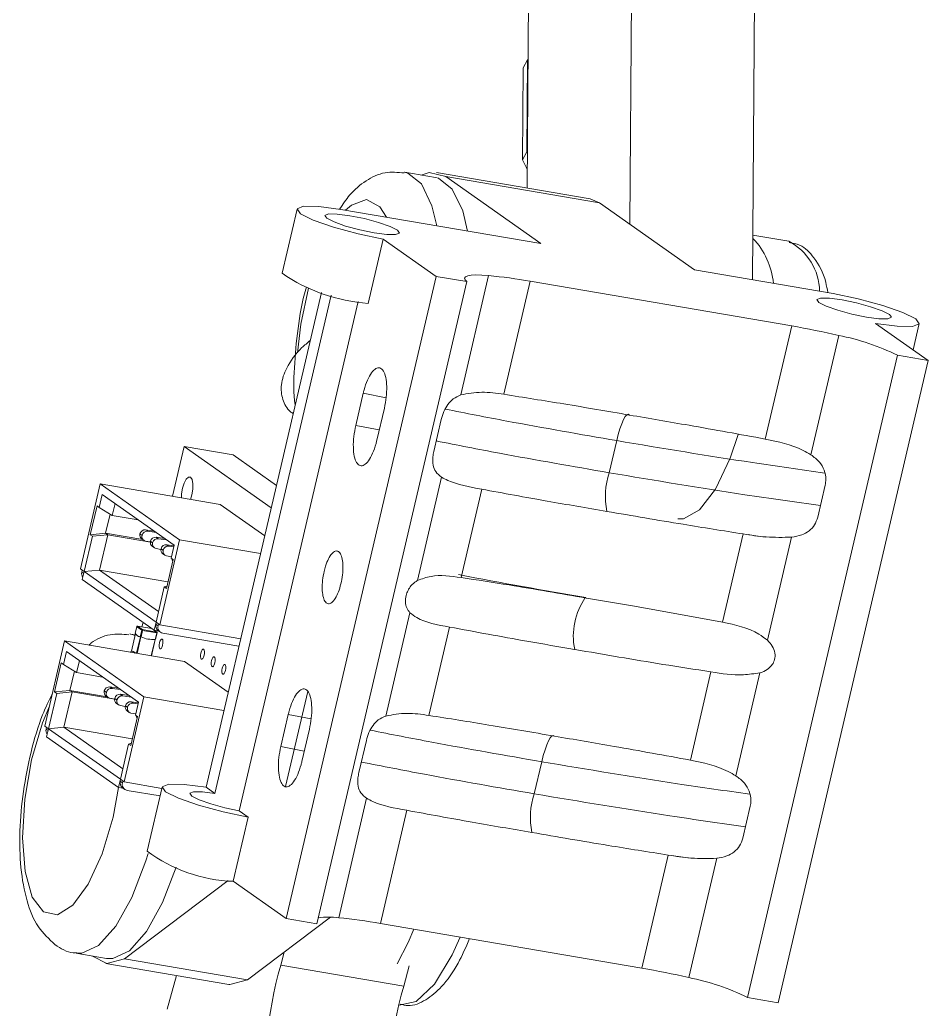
# Model space of a CAD drawing. Header units: millimetres. Extents: x 0 to 1189, y 0 to 841.
# Drawn here: x 458.62 to 464.07, y 426.43 to 432.36 of the extents above; entities that cross this region are included whole.
import ezdxf

# ---------------------------------------------------------------- set-up
doc = ezdxf.new("R2010")
doc.units = ezdxf.units.MM
doc.layers.get('0').update_dxf_attribs({"lineweight": 18})

msp = doc.modelspace()

# ---------------------------------------------------------------- linework, layer by layer
at = {"color": 7, "linetype": 'Continuous', "lineweight": 15}
for p, q in [((461.6636, 431.348), (461.6764, 433.213)), ((462.2921, 432.9947), (462.2794, 431.1314)), ((463.0294, 432.8801), (463.0152, 430.7986)), ((461.6689, 432.1205), (461.6655, 432.1174)), ((461.6404, 432.0691), (461.6367, 431.5172)), ((461.6618, 431.5655), (461.6655, 432.1174)), ((461.6651, 431.5686), (461.6618, 431.5655)), ((461.1148, 431.4115), (460.9305, 431.443)), ((462.0414, 431.2834), (461.1199, 431.4411)), ((461.746, 431.0157), (461.1758, 431.4174)), ((462.0973, 431.2597), (461.1758, 431.4174)), ((462.0414, 431.2834), (462.0973, 431.2597)), ((462.0973, 431.2597), (462.6675, 430.858)), ((460.2852, 431.2224), (460.1953, 430.8376)), ((461.746, 431.0157), (460.548, 431.2207)), ((463.231, 431.0291), (463.017, 431.0657)), ((460.8014, 431.0422), (460.7116, 430.6574)), ((460.8014, 431.0422), (461.1182, 430.8191)), ((461.1182, 430.8191), (460.2201, 426.9713)), ((461.1182, 430.8191), (461.3025, 430.7876)), ((461.4333, 430.8241), (461.2663, 430.1088)), ((463.4969, 430.7161), (462.6675, 430.858)), ((461.3025, 430.7876), (460.4044, 426.9398)), ((461.6826, 430.7901), (461.5244, 430.1123)), ((461.6826, 430.7901), (463.2492, 430.522)), ((459.7397, 427.7577), (460.4317, 430.7228)), ((460.4906, 430.7061), (459.7935, 427.7198)), ((459.9392, 427.6171), (460.6515, 430.6686)), ((463.2492, 430.522), (463.0911, 429.8443)), ((464.0671, 430.3145), (463.7503, 430.5376)), ((463.9764, 430.3784), (464.0131, 430.536)), ((463.5308, 430.4652), (463.364, 429.7503)), ((463.8828, 430.3461), (462.9847, 426.4982)), ((463.8828, 430.3461), (464.0671, 430.3145)), ((464.0671, 430.3145), (463.169, 426.4667)), ((460.6816, 430.1185), (460.6367, 429.9261)), ((460.7633, 429.8369), (460.8082, 430.0293)), ((461.1046, 429.7697), (461.1495, 429.9621)), ((462.1556, 429.6425), (462.2005, 429.8349)), ((459.6081, 429.7994), (459.5386, 429.5017)), ((460.1304, 429.4315), (459.6081, 429.7994)), ((459.6081, 429.7994), (459.903, 429.7489)), ((460.1619, 429.5666), (459.903, 429.7489)), ((459.1062, 429.5757), (458.9872, 429.0658)), ((459.1062, 429.5757), (459.5814, 429.241)), ((459.825, 429.4527), (459.1062, 429.5757)), ((461.1512, 429.6156), (461.0067, 428.9966)), ((459.1172, 429.512), (459.0992, 429.435)), ((459.1172, 429.512), (459.548, 429.2085)), ((461.3918, 429.5439), (461.2682, 429.0146)), ((463.45, 429.5683), (463.4051, 429.376)), ((459.1779, 429.3865), (459.1945, 429.4575)), ((459.825, 429.4527), (460.0915, 429.265)), ((459.0865, 429.4439), (459.0461, 429.2708)), ((459.0865, 429.4439), (459.0992, 429.435)), ((459.0992, 429.435), (459.1779, 429.3865)), ((459.1383, 429.2799), (459.165, 429.3944)), ((459.333, 429.3599), (459.1779, 429.3865)), ((459.0461, 429.2708), (459.1383, 429.2799)), ((459.151, 429.271), (459.1383, 429.2799)), ((459.1383, 429.2799), (459.3603, 429.242)), ((459.3437, 429.2756), (459.3439, 429.2765)), ((459.3437, 429.2756), (459.3563, 429.2667)), ((459.3566, 429.2676), (459.3439, 429.2765)), ((459.3778, 429.3007), (459.3905, 429.2918)), ((459.428, 429.293), (459.3778, 429.3007)), ((459.3905, 429.2918), (459.4407, 429.2841)), ((462.9584, 429.2758), (462.8348, 428.7466)), ((459.0588, 429.2619), (459.0094, 429.0502)), ((459.0461, 429.2708), (459.0588, 429.2619)), ((459.0588, 429.2619), (459.151, 429.271)), ((459.1016, 429.0594), (459.151, 429.271)), ((459.151, 429.271), (459.4064, 429.2273)), ((459.354, 429.2464), (459.3667, 429.2375)), ((459.3563, 429.2667), (459.3566, 429.2676)), ((459.4064, 429.2276), (459.3768, 429.2332)), ((459.407, 429.231), (459.4072, 429.2319)), ((459.407, 429.231), (459.4197, 429.2221)), ((459.4199, 429.223), (459.4072, 429.2319)), ((459.4197, 429.2221), (459.4199, 429.223)), ((459.4412, 429.2561), (459.4539, 429.2472)), ((459.4914, 429.2484), (459.4412, 429.2561)), ((459.4539, 429.2472), (459.5041, 429.2395)), ((459.4624, 428.7312), (459.5814, 429.241)), ((459.5814, 429.241), (460.0665, 429.158)), ((462.9891, 429.2716), (463.0205, 429.267)), ((463.0205, 429.267), (463.0898, 429.2569)), ((463.2486, 429.2562), (463.1045, 428.6385)), ((459.4174, 429.2018), (459.4301, 429.1928)), ((459.4698, 429.183), (459.4402, 429.1886)), ((459.4704, 429.1864), (459.4706, 429.1873)), ((459.4704, 429.1864), (459.4831, 429.1775)), ((459.4833, 429.1784), (459.4706, 429.1873)), ((459.4808, 429.1571), (459.4934, 429.1482)), ((459.4831, 429.1775), (459.4833, 429.1784)), ((459.5045, 429.2115), (459.5172, 429.2026)), ((459.5472, 429.2049), (459.5045, 429.2115)), ((459.5172, 429.2026), (459.5456, 429.1982)), ((459.53, 429.1316), (459.548, 429.2085)), ((459.5023, 428.9495), (459.5427, 429.1226)), ((459.5317, 429.1387), (459.5035, 429.144)), ((459.53, 429.1316), (459.5427, 429.1226)), ((459.0094, 429.0502), (458.9872, 429.0658)), ((458.9977, 429.0584), (458.9952, 429.0477)), ((458.9982, 429.0021), (459.0094, 429.0502)), ((459.0094, 429.0502), (459.1016, 429.0594)), ((459.0094, 429.0502), (459.4402, 428.7468)), ((459.1016, 429.0594), (459.4551, 428.8104)), ((459.1016, 429.0594), (459.5116, 428.9892)), ((458.9982, 429.0021), (459.429, 428.6987)), ((459.4402, 428.7468), (459.4896, 428.9584)), ((459.5055, 428.9633), (459.4896, 428.9584)), ((459.4896, 428.9584), (459.5023, 428.9495)), ((460.9617, 428.8039), (460.8173, 428.1849)), ((459.3622, 428.7457), (459.3559, 428.7187)), ((459.4402, 428.7468), (459.429, 428.6987)), ((459.4419, 428.7456), (459.4394, 428.7349)), ((459.4624, 428.7312), (459.4402, 428.7468)), ((459.325, 428.7201), (459.316, 428.6814)), ((459.3161, 428.6807), (459.3252, 428.7198)), ((459.3544, 428.6993), (459.3252, 428.7198)), ((459.4144, 428.7086), (459.3296, 428.7231)), ((459.3298, 428.7231), (459.3296, 428.7231)), ((459.359, 428.7025), (459.3298, 428.7231)), ((459.3298, 428.7231), (459.4146, 428.7085)), ((459.3544, 428.6993), (459.3453, 428.6602)), ((459.3502, 428.6587), (459.3593, 428.6978)), ((459.4437, 428.688), (459.359, 428.7025)), ((459.4441, 428.6833), (459.3593, 428.6978)), ((459.4144, 428.7086), (459.4146, 428.7085)), ((459.4437, 428.688), (459.4146, 428.7085)), ((459.429, 428.6987), (459.4558, 428.6941)), ((459.4451, 428.6874), (459.4293, 428.6986)), ((459.435, 428.6442), (459.4441, 428.6833)), ((459.4377, 428.6445), (459.4467, 428.6833)), ((459.4527, 428.7255), (459.4394, 428.7349)), ((459.4552, 428.7363), (459.4527, 428.7255)), ((459.4532, 428.6959), (459.4665, 428.6865)), ((459.4624, 428.7312), (459.9475, 428.6482)), ((461.1989, 428.7178), (461.0754, 428.1884)), ((458.8924, 428.6344), (458.7734, 428.1246)), ((458.8924, 428.6344), (459.3676, 428.2997)), ((459.6112, 428.5114), (458.8924, 428.6344)), ((459.3156, 428.6709), (459.2865, 428.6759)), ((459.3174, 428.6786), (459.293, 428.5742)), ((459.3407, 428.6606), (459.3425, 428.6603)), ((459.4125, 428.5454), (459.4356, 428.6443)), ((459.4356, 428.6445), (459.4374, 428.6444)), ((459.4806, 428.6808), (459.9369, 428.6027)), ((458.9034, 428.5707), (458.8854, 428.4937)), ((458.9034, 428.5707), (459.3342, 428.2672)), ((459.291, 428.5742), (459.2892, 428.5665)), ((459.2977, 428.5736), (459.2959, 428.5739)), ((458.9641, 428.4452), (458.9807, 428.5162)), ((459.6112, 428.5114), (459.8726, 428.3273)), ((458.8727, 428.5026), (458.8323, 428.3295)), ((458.8727, 428.5026), (458.8854, 428.4937)), ((458.8854, 428.4937), (458.9641, 428.4452)), ((458.9245, 428.3387), (458.9512, 428.4531)), ((459.1192, 428.4186), (458.9641, 428.4452)), ((462.7655, 428.4496), (462.642, 427.9204)), ((463.0591, 428.4442), (462.9149, 427.8264)), ((458.8323, 428.3295), (458.9245, 428.3387)), ((458.8323, 428.3295), (458.845, 428.3206)), ((458.845, 428.3206), (458.9372, 428.3297)), ((458.8878, 428.1181), (458.9372, 428.3297)), ((458.9372, 428.3297), (458.9245, 428.3387)), ((458.9245, 428.3387), (459.1465, 428.3007)), ((458.9372, 428.3297), (459.1926, 428.286)), ((459.1299, 428.3344), (459.1301, 428.3353)), ((459.1299, 428.3344), (459.1425, 428.3254)), ((459.1428, 428.3263), (459.1301, 428.3353)), ((459.1425, 428.3254), (459.1428, 428.3263)), ((459.164, 428.3595), (459.1767, 428.3505)), ((459.2142, 428.3517), (459.164, 428.3595)), ((459.1767, 428.3505), (459.2269, 428.3428)), ((460.2169, 427.7618), (460.3498, 428.3313)), ((458.845, 428.3206), (458.7956, 428.1089)), ((459.1402, 428.3051), (459.1529, 428.2962)), ((459.1926, 428.2864), (459.163, 428.2919)), ((459.1932, 428.2897), (459.1934, 428.2906)), ((459.1932, 428.2897), (459.2059, 428.2808)), ((459.2061, 428.2817), (459.1934, 428.2906)), ((459.2059, 428.2808), (459.2061, 428.2817)), ((459.2274, 428.3148), (459.2401, 428.3059)), ((459.2776, 428.3071), (459.2274, 428.3148)), ((459.2401, 428.3059), (459.2903, 428.2982)), ((459.2486, 427.7899), (459.3676, 428.2997)), ((459.2907, 428.2702), (459.3034, 428.2613)), ((459.3334, 428.2636), (459.2907, 428.2702)), ((459.3162, 428.1903), (459.3342, 428.2672)), ((459.3676, 428.2997), (459.847, 428.2177)), ((459.2036, 428.2605), (459.2163, 428.2516)), ((459.256, 428.2417), (459.2264, 428.2473)), ((459.2566, 428.2451), (459.2568, 428.246)), ((459.2566, 428.2451), (459.2693, 428.2362)), ((459.2695, 428.2371), (459.2568, 428.246)), ((459.267, 428.2159), (459.2796, 428.2069)), ((459.2693, 428.2362), (459.2695, 428.2371)), ((459.3034, 428.2613), (459.3318, 428.2569)), ((459.2885, 428.0082), (459.3289, 428.1814)), ((459.3179, 428.1974), (459.2897, 428.2027)), ((459.3162, 428.1903), (459.3289, 428.1814)), ((460.2326, 428.1946), (460.1877, 428.0022)), ((458.7956, 428.1089), (458.7734, 428.1246)), ((458.7839, 428.1171), (458.7814, 428.1064)), ((458.7844, 428.0608), (458.7956, 428.1089)), ((458.7956, 428.1089), (458.8878, 428.1181)), ((458.7956, 428.1089), (459.2264, 427.8055)), ((458.8878, 428.1181), (459.2413, 427.8691)), ((458.8878, 428.1181), (459.2978, 428.048)), ((460.3143, 427.913), (460.3592, 428.1054)), ((458.7844, 428.0608), (459.2152, 427.7574)), ((460.6555, 427.8458), (460.7004, 428.0382)), ((459.2264, 427.8055), (459.2758, 428.0171)), ((459.2917, 428.022), (459.2758, 428.0171)), ((459.2758, 428.0171), (459.2885, 428.0082)), ((461.7065, 427.7186), (461.7514, 427.911)), ((459.2264, 427.8055), (459.2152, 427.7574)), ((459.2281, 427.8043), (459.2256, 427.7936)), ((459.2389, 427.7843), (459.2256, 427.7936)), ((459.2486, 427.7899), (459.2264, 427.8055)), ((459.2414, 427.795), (459.2389, 427.7843)), ((459.2152, 427.7574), (459.242, 427.7528)), ((459.2394, 427.7546), (459.2527, 427.7453)), ((459.2486, 427.7899), (459.4749, 427.7511)), ((459.2667, 427.7395), (459.4643, 427.7057)), ((459.4768, 427.7594), (459.387, 427.3746)), ((459.7935, 427.7198), (459.7397, 427.7577)), ((460.7021, 427.6917), (460.5352, 426.9763)), ((459.9931, 427.5792), (459.9392, 427.6171)), ((460.9427, 427.62), (460.7845, 426.9423)), ((463.0009, 427.6444), (462.956, 427.452)), ((459.9931, 427.5792), (459.9033, 427.1944)), ((462.5093, 427.3519), (462.3511, 426.6742)), ((462.5401, 427.3477), (462.5714, 427.3431)), ((462.5714, 427.3431), (462.6407, 427.333)), ((462.7996, 427.3323), (462.6327, 426.6174)), ((459.8722, 427.2), (459.2518, 426.7304)), ((459.9033, 427.1944), (460.2201, 426.9713)), ((460.4851, 426.9797), (459.989, 426.6043)), ((460.2201, 426.9713), (460.4044, 426.9398)), ((460.7845, 426.9423), (462.3511, 426.6742)), ((458.9593, 426.7637), (459.1436, 426.7322)), ((459.989, 426.6043), (459.2518, 426.7304)), ((460.2086, 426.7705), (460.1872, 426.6925)), ((459.1385, 426.7026), (459.8757, 426.5765)), ((460.1872, 426.6925), (460.9245, 426.5664)), ((460.9578, 426.6882), (460.9245, 426.5664)), ((459.5069, 426.4281), (459.5622, 426.6301)), ((462.9847, 426.4982), (463.169, 426.4667)), ((460.896, 426.4526), (460.8979, 426.4523))]:
    msp.add_line(p, q, dxfattribs=at)
at = {"color": 8, "linetype": 'Continuous', "lineweight": 15}
for p, q in [((460.6816, 430.1185), (460.8189, 430.092)), ((460.6367, 429.9261), (460.7778, 429.8989)), ((458.9952, 429.0477), (459.0069, 429.0395)), ((459.4146, 428.7085), (459.4152, 428.7084)), ((459.3175, 428.6785), (459.2932, 428.5742)), ((459.3239, 428.5606), (459.3471, 428.6599)), ((459.3265, 428.5601), (459.3496, 428.6591)), ((459.4112, 428.5456), (459.4342, 428.6441)), ((459.2894, 428.5665), (459.2912, 428.5742)), ((460.2326, 428.1946), (460.3698, 428.1681)), ((458.7814, 428.1064), (458.7931, 428.0982)), ((460.1877, 428.0022), (460.3287, 427.9749))]:
    msp.add_line(p, q, dxfattribs=at)
at = {"color": 7, "linetype": 'Continuous', "lineweight": 15}
for points in [[(461.6655, 432.1174), (461.6404, 432.0695), (461.6404, 432.0691)], [(461.6618, 431.5655), (461.6367, 431.5177), (461.6603, 431.4694), (461.6644, 431.4656)], [(461.1758, 431.4174), (461.0774, 431.4412), (461.0298, 431.426)], [(461.1148, 431.4115), (461.1333, 431.4068), (461.2155, 431.3417), (461.2781, 431.2109), (461.3067, 431.0909)], [(460.548, 431.2207), (460.4166, 431.2381), (460.3244, 431.2392), (460.2856, 431.2239), (460.3061, 431.1945), (460.3826, 431.1556), (460.5036, 431.113), (460.6507, 431.0731), (460.8014, 431.0422)], [(460.4627, 431.1677), (460.5068, 431.1453), (460.5763, 431.1208), (460.6609, 431.0979), (460.7475, 431.0801), (460.8231, 431.0702), (460.8761, 431.0695), (460.8984, 431.0783), (460.8866, 431.0952), (460.8426, 431.1176), (460.773, 431.1421), (460.6885, 431.165), (460.6018, 431.1828), (460.5263, 431.1928), (460.4733, 431.1934), (460.451, 431.1846), (460.4627, 431.1677)], [(461.3025, 430.7876), (461.2918, 430.799), (461.2891, 430.8089), (461.2945, 430.8168), (461.3078, 430.8227), (461.3289, 430.8264), (461.3573, 430.8279), (461.3923, 430.8272), (461.4333, 430.8241)], [(463.7503, 430.5376), (463.8818, 430.5203), (463.9739, 430.5192), (464.0127, 430.5345), (463.9922, 430.5638), (463.9157, 430.6028), (463.7947, 430.6454), (463.6476, 430.6852), (463.4969, 430.7161)], [(463.8356, 430.5906), (463.7916, 430.613), (463.722, 430.6375), (463.6374, 430.6604), (463.5508, 430.6782), (463.4752, 430.6882), (463.4222, 430.6888), (463.3999, 430.68), (463.4117, 430.6632), (463.4557, 430.6408), (463.5253, 430.6162), (463.6098, 430.5934), (463.6965, 430.5756), (463.772, 430.5656), (463.825, 430.565), (463.8473, 430.5737), (463.8356, 430.5906)], [(462.2005, 429.8349), (462.2099, 429.8721), (462.2202, 429.9062), (462.2309, 429.9361), (462.2416, 429.9605), (462.2519, 429.9785), (462.2614, 429.9893), (462.2697, 429.9926), (462.2764, 429.9882)], [(462.9281, 429.872), (462.8807, 429.7295), (462.7934, 429.5448), (462.6972, 429.42), (462.6014, 429.3672), (462.5673, 429.3673)], [(459.5927, 429.4924), (459.5935, 429.5155), (459.599, 429.5498), (459.6087, 429.581), (459.6213, 429.6044), (459.6348, 429.6165), (459.6471, 429.6155), (459.6563, 429.6014), (459.6612, 429.5764), (459.6608, 429.5443), (459.6553, 429.5101), (459.6472, 429.4831)], [(459.3471, 428.6599), (459.343, 428.6602), (459.3425, 428.6603)], [(459.4632, 428.587), (459.4601, 428.5918), (459.4584, 428.6004), (459.4586, 428.6114), (459.4604, 428.6231), (459.4638, 428.6338), (459.4681, 428.6419), (459.4727, 428.646), (459.4769, 428.6456), (459.4801, 428.6408), (459.4818, 428.6322), (459.4816, 428.6213), (459.4797, 428.6095), (459.4764, 428.5988), (459.4721, 428.5908), (459.4675, 428.5866), (459.4632, 428.587)], [(459.7114, 428.526), (459.7082, 428.5309), (459.7065, 428.5394), (459.7067, 428.5504), (459.7085, 428.5622), (459.7119, 428.5729), (459.7162, 428.5809), (459.7208, 428.5851), (459.725, 428.5847), (459.7282, 428.5799), (459.7299, 428.5713), (459.7297, 428.5603), (459.7279, 428.5486), (459.7245, 428.5379), (459.7202, 428.5298), (459.7156, 428.5257), (459.7114, 428.526)], [(459.7757, 428.4807), (459.7725, 428.4856), (459.7709, 428.4941), (459.771, 428.5051), (459.7729, 428.5168), (459.7763, 428.5275), (459.7806, 428.5356), (459.7852, 428.5397), (459.7894, 428.5394), (459.7926, 428.5345), (459.7942, 428.526), (459.7941, 428.515), (459.7922, 428.5032), (459.7889, 428.4925), (459.7846, 428.4845), (459.7799, 428.4803), (459.7757, 428.4807)], [(459.8401, 428.4354), (459.8369, 428.4402), (459.8353, 428.4488), (459.8354, 428.4598), (459.8373, 428.4715), (459.8406, 428.4822), (459.8449, 428.4902), (459.8496, 428.4944), (459.8538, 428.494), (459.857, 428.4892), (459.8586, 428.4806), (459.8585, 428.4696), (459.8566, 428.4579), (459.8532, 428.4472), (459.8489, 428.4392), (459.8443, 428.435), (459.8401, 428.4354)], [(461.7514, 427.911), (461.7609, 427.9482), (461.7712, 427.9823), (461.7819, 428.0122), (461.7926, 428.0366), (461.8028, 428.0546), (461.8123, 428.0654), (461.8206, 428.0687), (461.8274, 428.0643)], [(459.9931, 427.5792), (459.8424, 427.6101), (459.6953, 427.6499), (459.5743, 427.6925), (459.4978, 427.7315), (459.4773, 427.7609), (459.5161, 427.7761), (459.6083, 427.775), (459.7397, 427.7577)], [(459.9392, 427.6171), (459.8526, 427.6349), (459.768, 427.6578), (459.6984, 427.6823), (459.6544, 427.7047), (459.6427, 427.7216), (459.665, 427.7304), (459.718, 427.7297), (459.7935, 427.7198)], [(459.5614, 427.2793), (459.4798, 427.0668), (459.3831, 426.8932), (459.2807, 426.7786), (459.1804, 426.7314), (459.1436, 426.7322)], [(460.9851, 426.9079), (460.9507, 426.8274), (460.8841, 426.7008)], [(459.2518, 426.7304), (459.1457, 426.7016), (459.0586, 426.7467)], [(459.989, 426.6043), (459.883, 426.5754), (459.8757, 426.5765)]]:
    msp.add_lwpolyline(points, dxfattribs=at)
at = {"color": 8, "linetype": 'Continuous', "lineweight": 15}
for points in [[(460.9295, 431.4432), (460.949, 431.4384), (461.0312, 431.3733), (461.0938, 431.2424), (461.1224, 431.1224)], [(460.8205, 431.1741), (460.7804, 431.2367), (460.7015, 431.2787), (460.6109, 431.2462), (460.5763, 431.2159)], [(460.3531, 430.748), (460.3083, 430.5337), (460.2886, 430.3619)], [(459.3252, 428.7198), (459.3251, 428.72), (459.325, 428.7201)], [(459.2829, 428.6765), (459.2968, 428.6737), (459.3148, 428.6675)], [(458.8014, 428.2444), (458.76, 428.1436), (458.6946, 427.9231), (458.6531, 427.6858), (458.6396, 427.455), (458.6553, 427.2531), (458.6988, 427.1), (458.7657, 427.0106)], [(458.7657, 427.0106), (458.8495, 426.9938), (458.9421, 427.0511), (459.0343, 427.177), (459.1171, 427.3591), (459.1825, 427.5796), (459.2161, 427.7572)], [(459.3923, 427.3603), (459.3794, 427.3181), (459.2955, 427.0984), (459.1988, 426.9248), (459.0964, 426.8101), (458.996, 426.7629), (458.9607, 426.7635)], [(460.8979, 426.4523), (460.998, 426.4742), (461.1089, 426.5778), (461.2153, 426.7548), (461.2616, 426.8606)]]:
    msp.add_lwpolyline(points, dxfattribs=at)
at = {"color": 7, "linetype": 'Continuous', "lineweight": 15}
for centre, radius, start, end in [((462.6868, 430.7336), 0.4551, 5.50917, 43.50903), ((460.7826, 431.6908), 1.0358, 235.45729, 266.0662), ((461.0988, 427.4459), 3.3947, 80.09751, 84.34569), ((462.3913, 425.5414), 5.054, 76.9693, 80.22642), ((463.2606, 429.0879), 1.4036, 63.68561, 78.89869), ((462.5756, 429.5012), 0.4431, 161.40433, 191.74176), ((459.3705, 429.2687), 0.0277, 165.40888, 233.63232), ((459.3742, 429.27), 0.031, 83.23666, 167.72918), ((459.3869, 429.261), 0.031, 83.27437, 167.69148), ((459.3823, 429.2596), 0.0269, 164.63222, 258.22443), ((459.4339, 429.2241), 0.0277, 165.47376, 233.55273), ((459.4375, 429.2253), 0.031, 83.24966, 167.71619), ((459.4457, 429.215), 0.0269, 164.63882, 258.21784), ((459.4502, 429.2164), 0.031, 83.24207, 167.72378), ((459.4972, 429.1794), 0.0277, 165.46747, 233.57373), ((459.5009, 429.1807), 0.031, 83.27709, 167.68876), ((459.509, 429.1703), 0.0269, 164.62014, 258.21839), ((459.5136, 429.1718), 0.031, 83.24966, 167.71619), ((459.5597, 429.1341), 0.0267, 190.82572, 225.38769), ((459.0319, 429.0385), 0.0378, 165.85405, 216.34156), ((459.3289, 428.7192), 0.00397, 76.41414, 166.48244), ((459.3293, 428.719), 0.00412, 82.22194, 167.93194), ((459.3584, 428.6984), 0.00412, 82.21188, 167.942), ((459.3616, 428.714), 0.0163, 243.87053, 262.13731), ((459.3541, 428.6998), 0.00557, 339.25639, 29.67344), ((459.475, 428.7256), 0.0368, 165.31781, 233.72338), ((459.4429, 428.6842), 0.00396, 347.01295, 77.38423), ((459.4389, 428.6853), 0.00557, 339.25639, 29.67344), ((459.4428, 428.6837), 0.00439, 57.8859, 77.75822), ((459.4873, 428.716), 0.0359, 164.62384, 259.18107), ((459.3479, 428.6949), 0.0348, 204.00785, 265.67299), ((459.4217, 428.8213), 0.1777, 246.28074, 274.29854), ((459.2898, 428.5431), 0.0312, 37.713, 87.40665), ((459.2909, 428.542), 0.0323, 37.9835, 77.78851), ((459.1567, 428.3274), 0.0277, 165.43344, 233.60776), ((459.1604, 428.3287), 0.031, 83.22702, 167.71214), ((459.1731, 428.3197), 0.031, 83.25238, 167.71347), ((459.1685, 428.3183), 0.0269, 164.62014, 258.21839), ((459.22, 428.2828), 0.0277, 165.41557, 233.61526), ((459.2237, 428.284), 0.031, 83.24966, 167.71619), ((459.2319, 428.2737), 0.0269, 164.63882, 258.21784), ((459.2364, 428.2751), 0.031, 83.22286, 167.7163), ((459.2871, 428.2394), 0.031, 83.25778, 167.70806), ((459.2834, 428.2382), 0.0277, 165.46313, 233.56337), ((459.2952, 428.229), 0.0269, 164.62179, 258.23486), ((459.2998, 428.2305), 0.031, 83.25238, 167.71347), ((459.3458, 428.1928), 0.0266, 190.76252, 225.41801), ((458.8181, 428.0972), 0.0378, 165.85985, 216.33576), ((459.2612, 427.7843), 0.0368, 165.31171, 233.71846), ((459.2735, 427.7747), 0.0359, 164.59662, 259.2083), ((462.1265, 427.5773), 0.4431, 161.40339, 191.7427), ((459.9325, 428.108), 0.914, 233.35825, 268.16503), ((460.4762, 426.5568), 0.4236, 82.00455, 98.6203), ((460.2007, 423.5983), 3.3945, 80.0973, 84.34572), ((462.5967, 426.0102), 2.5042, 164.18777, 185.02795), ((461.4932, 421.6936), 5.054, 76.9693, 80.22642), ((462.3624, 425.24), 1.4037, 63.6859, 78.8984), ((463.3339, 425.884), 2.5042, 164.18745, 185.02789)]:
    msp.add_arc(centre, radius, start, end, dxfattribs=at)
at = {"color": 8, "linetype": 'Continuous', "lineweight": 15}
for centre, radius, start, end in [((463.0728, 430.7242), 0.3435, 0.95451, 62.57564), ((462.3464, 428.6645), 0.4058, 145.41724, 191.46987), ((459.4455, 428.6872), 0.00414, 250.9965, 287.96297)]:
    msp.add_arc(centre, radius, start, end, dxfattribs=at)
at = {"color": 7, "linetype": 'Continuous', "lineweight": 15}
for points, knots in [([(460.9278, 431.4385), (460.8886, 431.4423), (460.806, 431.4501), (460.6926, 431.3927), (460.605, 431.3201), (460.5597, 431.251), (460.5405, 431.2217)], [0, 0, 0, 0, 0.1130444, 0.2382882, 0.3740212, 0.4737724, 0.4737724, 0.4737724, 0.4737724]), ([(463.4656, 430.7215), (463.4617, 430.7429), (463.446, 430.8293), (463.3935, 430.9231), (463.3157, 431.0083), (463.2557, 431.0179), (463.2341, 431.0214)], [0, 0, 0, 0, 0.0530177, 0.2143585, 0.3375672, 0.4067823, 0.4067823, 0.4067823, 0.4067823]), ([(460.3411, 430.7537), (460.3398, 430.7498), (460.3157, 430.6731), (460.2877, 430.5044), (460.2668, 430.2709), (460.2629, 430.1141), (460.2745, 430.0495), (460.2746, 430.0493)], [0, 0, 0, 0, 0.0123203, 0.2445133, 0.4761778, 0.7102588, 0.7110821, 0.7110821, 0.7110821, 0.7110821]), ([(460.3647, 430.4354), (460.3474, 430.4211), (460.2844, 430.3687), (460.2241, 430.2824), (460.1854, 430.1781), (460.1939, 430.0835), (460.2265, 430.0195), (460.2561, 430.0009), (460.2624, 429.997)], [0, 0, 0, 0, 0.0577391, 0.210441, 0.3235543, 0.4141374, 0.4984306, 0.5210115, 0.5210115, 0.5210115, 0.5210115]), ([(460.8082, 430.0293), (460.8126, 430.0515), (460.8213, 430.0958), (460.8238, 430.1611), (460.8179, 430.2162), (460.8037, 430.2553), (460.7829, 430.2739), (460.7578, 430.2701), (460.7312, 430.2441), (460.7063, 430.1989), (460.6902, 430.1533), (460.6833, 430.1252), (460.6816, 430.1185)], [0, 0, 0, 0, 0.0483193, 0.0966399, 0.1449434, 0.1931964, 0.2414128, 0.2896104, 0.3378273, 0.3860794, 0.4343644, 0.4495036, 0.4495036, 0.4495036, 0.4495036]), ([(461.1495, 429.9621), (461.1542, 429.9784), (461.1636, 430.0109), (461.1886, 430.0541), (461.2219, 430.0896), (461.2507, 430.102), (461.2663, 430.1088)], [0, 0, 0, 0, 0.0463039, 0.0925415, 0.1397387, 0.1960268, 0.1960268, 0.1960268, 0.1960268]), ([(461.2663, 430.1088), (461.3078, 430.1165), (461.3891, 430.1317), (461.48, 430.1187), (461.5244, 430.1123)], [0, 0, 0, 0, 0.1327171, 0.2599031, 0.2599031, 0.2599031, 0.2599031]), ([(461.5244, 430.1123), (461.6443, 430.0934), (461.8954, 430.0539), (462.1457, 430.0107), (462.2764, 429.9882)], [0, 0, 0, 0, 0.3638966, 0.7621972, 0.7621972, 0.7621972, 0.7621972]), ([(462.2764, 429.9882), (462.3958, 429.9679), (462.6678, 429.9217), (462.939, 429.8722), (463.0911, 429.8443)], [0, 0, 0, 0, 0.3631837, 0.8272373, 0.8272373, 0.8272373, 0.8272373]), ([(460.6367, 429.9261), (460.6324, 429.904), (460.6237, 429.8597), (460.6211, 429.7944), (460.627, 429.7393), (460.6412, 429.7001), (460.6621, 429.6815), (460.6872, 429.6854), (460.7137, 429.7113), (460.7386, 429.7565), (460.7548, 429.8021), (460.7617, 429.8302), (460.7633, 429.8369)], [0, 0, 0, 0, 0.0483107, 0.0966219, 0.1449229, 0.1931878, 0.2414152, 0.2896178, 0.3378227, 0.3860585, 0.4343444, 0.4495018, 0.4495018, 0.4495018, 0.4495018]), ([(463.0911, 429.8443), (463.1684, 429.8284), (463.2629, 429.8089), (463.3484, 429.7593), (463.364, 429.7503)], [0, 0, 0, 0, 0.2374704, 0.2901768, 0.2901768, 0.2901768, 0.2901768]), ([(461.1512, 429.6156), (461.1382, 429.6257), (461.1143, 429.6441), (461.0984, 429.6866), (461.0968, 429.7301), (461.1025, 429.7589), (461.1046, 429.7697)], [0, 0, 0, 0, 0.054696, 0.1002284, 0.1459624, 0.1731282, 0.1731282, 0.1731282, 0.1731282]), ([(463.364, 429.7503), (463.3822, 429.7367), (463.4157, 429.7117), (463.4467, 429.6587), (463.4567, 429.6092), (463.4518, 429.5795), (463.45, 429.5683)], [0, 0, 0, 0, 0.0678179, 0.1241844, 0.1808062, 0.2149224, 0.2149224, 0.2149224, 0.2149224]), ([(461.3918, 429.5439), (461.3186, 429.5571), (461.229, 429.5732), (461.1633, 429.609), (461.1512, 429.6156)], [0, 0, 0, 0, 0.2059572, 0.2522436, 0.2522436, 0.2522436, 0.2522436]), ([(462.1417, 429.4111), (462.0223, 429.4314), (461.7719, 429.4739), (461.5223, 429.5199), (461.3918, 429.5439)], [0, 0, 0, 0, 0.3631709, 0.761661, 0.761661, 0.761661, 0.761661]), ([(462.9584, 429.2758), (462.8384, 429.2948), (462.5657, 429.3378), (462.2939, 429.3848), (462.1417, 429.4111)], [0, 0, 0, 0, 0.3642403, 0.8277662, 0.8277662, 0.8277662, 0.8277662]), ([(463.4051, 429.376), (463.3997, 429.3601), (463.389, 429.3285), (463.354, 429.2923), (463.3068, 429.2662), (463.2692, 429.2598), (463.2486, 429.2562)], [0, 0, 0, 0, 0.0495672, 0.0990694, 0.149596, 0.2107336, 0.2107336, 0.2107336, 0.2107336]), ([(463.2486, 429.2562), (463.1974, 429.2553), (463.0976, 429.2534), (463.0039, 429.2685), (462.9584, 429.2758)], [0, 0, 0, 0, 0.149775, 0.2915323, 0.2915323, 0.2915323, 0.2915323]), ([(460.4473, 429.0514), (460.4438, 429.0337), (460.4369, 428.9983), (460.4349, 428.946), (460.4395, 428.902), (460.4509, 428.8706), (460.4676, 428.8557), (460.4877, 428.8588), (460.5089, 428.8796), (460.5289, 428.9157), (460.5454, 428.9631), (460.5566, 429.0165), (460.5612, 429.0698), (460.5586, 429.117), (460.5492, 429.1527), (460.534, 429.173), (460.5147, 429.1756), (460.4936, 429.1602), (460.473, 429.1285), (460.4572, 429.0897), (460.4501, 429.0621), (460.4473, 429.0514)], [0, 0, 0, 0, 0.0386526, 0.0772994, 0.1159396, 0.1545571, 0.1931407, 0.2317019, 0.270268, 0.3088589, 0.3474917, 0.3861478, 0.4248212, 0.4634709, 0.5020852, 0.5406679, 0.5792291, 0.6177991, 0.6563901, 0.6950147, 0.7192101, 0.7192101, 0.7192101, 0.7192101]), ([(460.9617, 428.8039), (460.9544, 428.8126), (460.9398, 428.8303), (460.9323, 428.8666), (460.9366, 428.9045), (460.949, 428.9379), (460.969, 428.9686), (460.9896, 428.9869), (461.0039, 428.995), (461.0067, 428.9966)], [0, 0, 0, 0, 0.0402061, 0.0807432, 0.1154787, 0.1455137, 0.1755435, 0.216319, 0.2263939, 0.2263939, 0.2263939, 0.2263939]), ([(461.0067, 428.9966), (461.0334, 429.0064), (461.1142, 429.0361), (461.2064, 429.0232), (461.2682, 429.0146)], [0, 0, 0, 0, 0.0878383, 0.2659105, 0.2659105, 0.2659105, 0.2659105]), ([(462.0149, 428.8952), (461.7635, 428.938), (461.5117, 428.9809), (461.2521, 429.0323), (461.2517, 429.0324)], [0, 0, 0, 0, 0.7743793, 0.7754593, 0.7754593, 0.7754593, 0.7754593]), ([(461.2682, 429.0146), (461.3643, 428.9999), (461.615, 428.9617), (461.8652, 428.9183), (462.0198, 428.8917), (462.0205, 428.8916)], [0, 0, 0, 0, 0.2913756, 0.7601764, 0.7622822, 0.7622822, 0.7622822, 0.7622822]), ([(462.0205, 428.8916), (462.116, 428.8752), (462.2996, 428.8437), (462.5714, 428.7968), (462.747, 428.7634), (462.8348, 428.7466)], [0, 0, 0, 0, 0.2905268, 0.5588448, 0.8271874, 0.8271874, 0.8271874, 0.8271874]), ([(461.1989, 428.7178), (461.127, 428.7305), (461.0355, 428.7466), (460.9747, 428.7938), (460.9617, 428.8039)], [0, 0, 0, 0, 0.2007249, 0.2553798, 0.2553798, 0.2553798, 0.2553798]), ([(462.8348, 428.7466), (462.911, 428.7311), (463.0075, 428.7114), (463.0876, 428.6512), (463.1045, 428.6385)], [0, 0, 0, 0, 0.2315603, 0.2935826, 0.2935826, 0.2935826, 0.2935826]), ([(461.9486, 428.5838), (461.8531, 428.6), (461.6027, 428.6426), (461.3532, 428.6891), (461.1989, 428.7178)], [0, 0, 0, 0, 0.2905127, 0.7616007, 0.7616007, 0.7616007, 0.7616007]), ([(459.2778, 428.6722), (459.2396, 428.6748), (459.1584, 428.6804), (459.0771, 428.6453), (459.0425, 428.6139), (459.0377, 428.6095)], [0, 0, 0, 0, 0.1111847, 0.2365098, 0.2565453, 0.2565453, 0.2565453, 0.2565453]), ([(459.3161, 428.6807), (459.316, 428.6809), (459.3159, 428.6812), (459.316, 428.6813), (459.316, 428.6814)], [0, 0, 0, 0, 0.0006099438, 0.0006502284, 0.0006502284, 0.0006502284, 0.0006502284]), ([(459.3473, 428.6601), (459.347, 428.6601), (459.3462, 428.6602), (459.3455, 428.6602), (459.3453, 428.6602), (459.3453, 428.6602)], [0, 0, 0, 0, 0.000921722, 0.001846391, 0.002100601, 0.002100601, 0.002100601, 0.002100601]), ([(459.3474, 428.6601), (459.3478, 428.6598), (459.3486, 428.6594), (459.3496, 428.659), (459.3501, 428.6587), (459.3502, 428.6587)], [0, 0, 0, 0, 0.001363894, 0.002727765, 0.003103379, 0.003103379, 0.003103379, 0.003103379]), ([(459.4374, 428.6447), (459.4371, 428.6446), (459.4366, 428.6444), (459.4357, 428.6443), (459.4351, 428.6442), (459.435, 428.6442)], [0, 0, 0, 0, 0.001069911, 0.002138913, 0.002428049, 0.002428049, 0.002428049, 0.002428049]), ([(459.4374, 428.6444), (459.4375, 428.6445), (459.4378, 428.6445), (459.4376, 428.6446), (459.4374, 428.6447), (459.4374, 428.6447)], [0, 0, 0, 0, 0.0002881541, 0.0005764538, 0.0006453118, 0.0006453118, 0.0006453118, 0.0006453118]), ([(463.1045, 428.6385), (463.1149, 428.6276), (463.1357, 428.6058), (463.1508, 428.5641), (463.1489, 428.5244), (463.1343, 428.4924), (463.1088, 428.4655), (463.0816, 428.4511), (463.0632, 428.4454), (463.0591, 428.4442)], [0, 0, 0, 0, 0.044655, 0.0896878, 0.1281239, 0.1612934, 0.1943922, 0.2392205, 0.2520441, 0.2520441, 0.2520441, 0.2520441]), ([(459.291, 428.5742), (459.291, 428.5742), (459.291, 428.5742), (459.2912, 428.5742), (459.2912, 428.5742)], [0, 0, 0, 0, 0.0002020224, 0.0002697853, 0.0002697853, 0.0002697853, 0.0002697853]), ([(459.2931, 428.5744), (459.2928, 428.5744), (459.2922, 428.5743), (459.2918, 428.5742), (459.2915, 428.5741)], [0, 0, 0, 0, 0.000563895, 0.001630196, 0.001630196, 0.001630196, 0.001630196]), ([(462.7655, 428.4496), (462.6693, 428.4643), (462.397, 428.5059), (462.1253, 428.5536), (461.9493, 428.5837), (461.9486, 428.5838)], [0, 0, 0, 0, 0.2917349, 0.8257926, 0.8278469, 0.8278469, 0.8278469, 0.8278469]), ([(463.0591, 428.4442), (463.0258, 428.4389), (462.926, 428.4231), (462.8297, 428.439), (462.7655, 428.4496)], [0, 0, 0, 0, 0.0987665, 0.2954626, 0.2954626, 0.2954626, 0.2954626]), ([(460.3592, 428.1054), (460.3635, 428.1276), (460.3722, 428.1718), (460.3747, 428.2372), (460.3689, 428.2923), (460.3546, 428.3314), (460.3338, 428.35), (460.3087, 428.3461), (460.2822, 428.3202), (460.2572, 428.275), (460.2411, 428.2294), (460.2342, 428.2013), (460.2326, 428.1946)], [0, 0, 0, 0, 0.0483196, 0.0966417, 0.1449455, 0.1931988, 0.2414115, 0.2896142, 0.3378306, 0.3860801, 0.4343661, 0.4495048, 0.4495048, 0.4495048, 0.4495048]), ([(458.8185, 428.3176), (458.7986, 428.2772), (458.748, 428.1745), (458.6888, 427.9714), (458.6416, 427.7326), (458.6206, 427.4939), (458.6261, 427.2691), (458.6617, 427.0765), (458.7214, 426.9212), (458.799, 426.8489), (458.8348, 426.8156)], [0, 0, 0, 0, 0.139596, 0.354261, 0.564491, 0.774338, 0.986461, 1.205594, 1.412044, 1.588743, 1.588743, 1.588743, 1.588743]), ([(460.7004, 428.0382), (460.7051, 428.0545), (460.7145, 428.087), (460.7395, 428.1302), (460.7729, 428.1657), (460.8016, 428.1781), (460.8173, 428.1849)], [0, 0, 0, 0, 0.0463044, 0.0925409, 0.1397412, 0.1960268, 0.1960268, 0.1960268, 0.1960268]), ([(460.8173, 428.1849), (460.8588, 428.1926), (460.94, 428.2078), (461.0309, 428.1948), (461.0754, 428.1884)], [0, 0, 0, 0, 0.132717, 0.2599014, 0.2599014, 0.2599014, 0.2599014]), ([(461.0754, 428.1884), (461.1952, 428.1695), (461.4463, 428.13), (461.6966, 428.0868), (461.8274, 428.0643)], [0, 0, 0, 0, 0.3638966, 0.7621983, 0.7621983, 0.7621983, 0.7621983]), ([(461.8274, 428.0643), (461.9468, 428.044), (462.2187, 427.9978), (462.4899, 427.9483), (462.642, 427.9204)], [0, 0, 0, 0, 0.3631818, 0.8272373, 0.8272373, 0.8272373, 0.8272373]), ([(460.1877, 428.0022), (460.1833, 427.9801), (460.1746, 427.9358), (460.1721, 427.8705), (460.1779, 427.8154), (460.1922, 427.7762), (460.213, 427.7576), (460.2381, 427.7615), (460.2647, 427.7874), (460.2896, 427.8326), (460.3057, 427.8782), (460.3126, 427.9063), (460.3143, 427.913)], [0, 0, 0, 0, 0.048311, 0.0966235, 0.1449245, 0.193186, 0.2414134, 0.289616, 0.337821, 0.3860596, 0.4343431, 0.4495019, 0.4495019, 0.4495019, 0.4495019]), ([(462.642, 427.9204), (462.7193, 427.9045), (462.8138, 427.885), (462.8994, 427.8354), (462.9149, 427.8264)], [0, 0, 0, 0, 0.2374697, 0.2901744, 0.2901744, 0.2901744, 0.2901744]), ([(460.7021, 427.6917), (460.6891, 427.7018), (460.6652, 427.7202), (460.6493, 427.7627), (460.6478, 427.8062), (460.6534, 427.835), (460.6555, 427.8458)], [0, 0, 0, 0, 0.054693, 0.1002256, 0.1459622, 0.1731282, 0.1731282, 0.1731282, 0.1731282]), ([(462.9149, 427.8264), (462.9332, 427.8128), (462.9666, 427.7878), (462.9977, 427.7347), (463.0076, 427.6853), (463.0028, 427.6556), (463.0009, 427.6444)], [0, 0, 0, 0, 0.067818, 0.1241862, 0.1808084, 0.2149244, 0.2149244, 0.2149244, 0.2149244]), ([(460.9427, 427.62), (460.8695, 427.6332), (460.7799, 427.6493), (460.7142, 427.6851), (460.7021, 427.6917)], [0, 0, 0, 0, 0.2059572, 0.2522436, 0.2522436, 0.2522436, 0.2522436]), ([(461.6927, 427.4872), (461.5733, 427.5075), (461.3229, 427.55), (461.0733, 427.596), (460.9427, 427.62)], [0, 0, 0, 0, 0.3631709, 0.761661, 0.761661, 0.761661, 0.761661]), ([(462.5093, 427.3519), (462.3893, 427.3708), (462.1166, 427.4139), (461.8449, 427.4609), (461.6927, 427.4872)], [0, 0, 0, 0, 0.3642403, 0.8277662, 0.8277662, 0.8277662, 0.8277662]), ([(462.956, 427.452), (462.9507, 427.4362), (462.9399, 427.4046), (462.9049, 427.3684), (462.8577, 427.3423), (462.8202, 427.3359), (462.7996, 427.3323)], [0, 0, 0, 0, 0.0495671, 0.0990678, 0.1495943, 0.2107325, 0.2107325, 0.2107325, 0.2107325]), ([(462.7996, 427.3323), (462.7483, 427.3314), (462.6485, 427.3295), (462.5548, 427.3446), (462.5093, 427.3519)], [0, 0, 0, 0, 0.1497742, 0.2915323, 0.2915323, 0.2915323, 0.2915323]), ([(460.9027, 426.4588), (460.9184, 426.4548), (460.9711, 426.4413), (461.0615, 426.4815), (461.1584, 426.5637), (461.2465, 426.6851), (461.2965, 426.7998), (461.3187, 426.8509)], [0, 0, 0, 0, 0.0558546, 0.1863658, 0.3235278, 0.4873526, 0.6189137, 0.6189137, 0.6189137, 0.6189137]), ([(458.8348, 426.8156), (458.8697, 426.792), (458.9101, 426.7648), (458.9567, 426.7666), (458.9629, 426.7669)], [0, 0, 0, 0, 0.1209365, 0.1396587, 0.1396587, 0.1396587, 0.1396587])]:
    msp.add_open_spline(points, degree=3, knots=knots, dxfattribs=at)
at = {"color": 8, "linetype": 'Continuous', "lineweight": 15}
for points, knots in [([(461.1731, 430.0235), (461.2966, 429.9993), (461.6453, 429.931), (461.9827, 429.8726), (462.2005, 429.8349)], [0, 0, 0, 0, 0.370084, 1.044595, 1.044595, 1.044595, 1.044595]), ([(461.1193, 429.8328), (461.2458, 429.8081), (461.5975, 429.7392), (461.9377, 429.6803), (462.1556, 429.6425)], [0, 0, 0, 0, 0.379009, 1.053609, 1.053609, 1.053609, 1.053609]), ([(462.2005, 429.8349), (462.4748, 429.7891), (462.9012, 429.7178), (463.3034, 429.6608), (463.4469, 429.6405)], [0, 0, 0, 0, 0.811473, 1.261499, 1.261499, 1.261499, 1.261499]), ([(462.1556, 429.6425), (462.4298, 429.5967), (462.8629, 429.5243), (463.2714, 429.4665), (463.4213, 429.4453)], [0, 0, 0, 0, 0.811137, 1.281024, 1.281024, 1.281024, 1.281024]), ([(460.724, 428.0996), (460.8476, 428.0754), (461.1963, 428.0071), (461.5336, 427.9487), (461.7514, 427.911)], [0, 0, 0, 0, 0.370085, 1.044595, 1.044595, 1.044595, 1.044595]), ([(461.7514, 427.911), (462.0257, 427.8652), (462.4521, 427.7939), (462.8543, 427.7369), (462.9978, 427.7166)], [0, 0, 0, 0, 0.811473, 1.261499, 1.261499, 1.261499, 1.261499]), ([(460.6703, 427.9089), (460.7968, 427.8842), (461.1485, 427.8153), (461.4887, 427.7563), (461.7065, 427.7186)], [0, 0, 0, 0, 0.37901, 1.053609, 1.053609, 1.053609, 1.053609]), ([(461.7065, 427.7186), (461.9808, 427.6728), (462.4139, 427.6004), (462.8224, 427.5426), (462.9722, 427.5214)], [0, 0, 0, 0, 0.811139, 1.281024, 1.281024, 1.281024, 1.281024])]:
    msp.add_open_spline(points, degree=3, knots=knots, dxfattribs=at)

doc.saveas('drawing.dxf')
